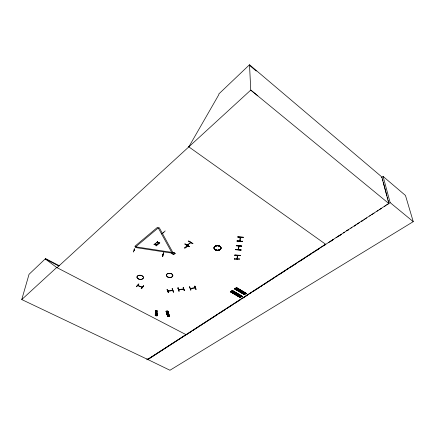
<?xml version="1.0" encoding="UTF-8"?>
<svg xmlns="http://www.w3.org/2000/svg" width="435" height="435" viewBox="0 0 435 435"><rect width="100%" height="100%" fill="white"/><g stroke="black" fill="none" stroke-linecap="round" stroke-linejoin="round"><path stroke-width="0.65" d="M186.441 246.525L186.147 246.292M155.235 315.75L155.387 310.53L157.1 310.536L157.051 315.875M155.355 315.707L155.594 310.541M155.659 310.541L155.779 315.794L155.703 310.552M234.329 259.059L239.734 259.119M155.665 315.728L155.779 310.498M156.567 315.848L156.785 310.514L156.877 315.864L156.785 310.514M234.329 259.102L234.351 258.678M138.232 278.917L138.238 278.9A3.23 2.055 6.7 0 1 138.955 275.404A3.23 2.055 6.7 0 1 143.398 277.873A3.23 2.055 6.7 0 1 138.259 278.906L138.27 278.835A3.252 2.066 6.7 0 1 138.961 275.29A3.252 2.066 6.7 0 1 143.43 277.775A3.252 2.066 6.7 0 1 138.259 278.813M237.075 240.691L242.583 241.49L242.616 241.082M235.607 249.315L235.574 249.744L241.028 250.13L241.061 249.701M195.859 289.395L194.722 286.002L195.929 289.362M188.589 240.99L192.797 243.584M190.889 289.786L190.65 289.993L189.491 286.823L189.752 286.6M190.639 290.02L190.927 289.764M189.209 246.569L184.989 243.817L184.81 244.127L189.007 246.721L189.22 246.346M190.769 242.578L187.023 245.22L187.338 244.579M187.42 244.573L187.577 245.079L187.594 244.747M188.23 245.008L188.447 245.378L184.875 248.108L184.657 247.743M184.152 290.662L183.189 287.448L184.429 290.629L183.157 287.269M178.921 291.135L177.888 287.954L178.921 291.146L179.209 290.901M179.128 291.097L178.138 287.752M178.171 287.731L177.882 287.975M173.429 292.015L173.407 291.858M234.345 258.923L239.734 258.928M173.391 292.075L172.135 288.72M172.211 290.248L172.255 290.645L172.662 290.455M175.18 253.469L173.587 254.611M173.25 252.316C177.899 255.682 172.864 250.207 171.781 253.496M167.85 291.026L168.421 291.107L168.405 290.705M168.497 292.461L168.253 292.668L166.964 289.536L167.23 289.313M168.242 292.69L168.53 292.44M162.505 256.427L163.614 252.898L162.799 256.471L162.527 256.204M165.213 230.931L161.635 233.948M163.397 252.686L162.549 256.378M147.133 358.494L146.992 359.827L186.011 334.646M158.193 242.833L159.531 243.013M381.441 177.605L383.121 176.458L405.469 195.456L413.25 221.654L169.954 370.25L147.721 359.462L325.549 244.204L188.453 146.6M159.509 243.236L159.792 242.801M159.77 243.024L158.095 242.589M158.661 243.72L158.389 243.943M158.367 244.165L157.774 243.034L156.056 242.817L157.682 242.79L157.225 241.659M158.074 242.812L157.497 241.436M155.986 244.633L157.318 244.813M157.296 245.035L157.579 244.6M156.453 245.514L156.16 245.954L155.567 244.829L153.854 244.617L155.496 244.367M157.552 244.823L155.888 244.388M155.474 244.59L155.018 243.464M155.866 244.611L155.29 243.241M234.775 255.285L240.223 255.323L234.775 255.057M143.425 285.659L143.653 285.974L141.391 288.693L141.168 288.378M236.95 259.021L237.352 255.427L237.57 255.742M237.178 258.955L237.608 255.427L237.564 255.807M236.939 258.972L237.189 258.629L237.167 259.021M138.847 283.919L136.324 286.779L138.792 284.071L136.574 286.66M240.202 255.535L234.802 255.084M134.399 248.412L133.491 252.001L133.822 251.827M134.127 250.196L134.301 249.788M134.676 249.848L134.589 250.419M134.584 250.435L134.725 249.891M236.243 245.808L241.778 245.992L236.243 245.585M237.042 241.126L242.621 241.311M237.733 237.064L243.355 237.249L237.727 236.841M238.897 245.998L239.043 246.417L238.891 246.036C238.418 248.38 238.037 249.516 238.472 249.663M239.815 240.327C240.082 243.073 240.778 236.08 240.555 237.662C239.913 235.977 239.554 242.648 239.826 240.68M239.087 246.009L238.44 249.701L238.434 249.309M237.744 236.983L243.312 237.461M241.028 250.13L235.601 249.511L241.066 249.929M162.38 254.654L162.907 254.72M163.913 232.758L163.408 232.671L163.799 232.915M187.985 333.678L186.278 334.781L56.691 267.492L45.436 259.048L45.555 258.591L59.394 265.812M147.721 359.462L21.75 299.552L29.042 274.316L45.555 258.591M189.176 246.558L184.978 243.964M190.307 288.351L190.786 288.285M195.31 287.872L190.372 288.476L195.266 287.758M245.046 294.49L234.911 288.72M246.172 293.766L236.102 287.758L235.966 288.008L245.911 293.94L246.52 293.527L236.444 287.53L236.314 287.78L246.514 293.543M244.622 294.674L234.541 288.949L235.134 288.568M236.58 287.606L246.476 293.565M230.746 291.493L240.664 297.344L230.637 291.553L230.36 291.738L240.289 297.589L240.887 297.197L230.708 291.515M242.268 296.306L232.246 290.401L242.17 296.273M230.371 291.744L240.544 297.415M230.626 291.57L230.974 291.325L240.892 297.181M241.942 296.523L231.773 290.808L231.909 290.558L241.969 296.491L242.3 296.284M232.388 290.395L232.002 290.662M188.828 146.867L218.843 94.64L218.849 93.938L249.516 64.75L381.789 176.915L388.705 202.911M172.717 290.585L167.937 291.146M195.228 287.742L194.864 287.937M167.567 276.861L167.557 276.872A3.241 2.088 4.5 0 1 168.459 273.397A3.241 2.088 4.5 0 1 172.798 275.888A3.246 2.093 4.5 0 1 167.557 276.943L167.546 276.888A3.241 2.088 4.5 0 0 172.798 275.888A3.246 2.093 4.5 0 0 168.454 273.397A3.246 2.093 4.5 0 0 167.557 276.943M141.206 288.595L143.436 285.838M141.391 288.666L143.653 285.969M230.387 291.738L240.289 297.589M231.893 290.651L242.077 296.431L232.154 290.564M234.568 288.949L244.747 294.674L234.808 288.775M234.693 288.769L244.704 294.712L245.09 294.451M235.993 288.008L245.944 293.919M236.123 287.823L246.286 293.696M240.397 297.426L230.479 291.58M179.182 289.563L178.671 289.465L183.63 289.025M21.75 299.552L56.719 267.471L57.061 267.65M169.471 316.359L169.041 316.332L167.41 311.068L169.139 316.392M169.362 316.316L167.839 311.139L169.443 316.375L167.72 311.047L166.132 311.155L167.654 316.484L169.351 316.261M169.155 316.386L167.301 311.194M166.208 311.253L167.79 316.419L166.132 311.15L166.561 311.226L168.176 316.452L166.453 311.183M154.99 243.687L155.262 243.464M157.198 241.882L157.475 241.659M190.612 242.469L190.389 242.871M187.3 245.302L190.72 242.589M186.066 246.297L186.321 246.623M184.685 247.95L188.246 245.193M184.87 248.08L188.447 245.367M147.699 359.669L390.135 202.607L383.121 176.458M189.127 332.938L191.405 331.465M192.542 330.725L195.391 328.882M196.533 328.142L198.811 326.669M199.948 325.929L202.797 324.086M203.933 323.346L206.212 321.873M207.354 321.133L210.203 319.29M211.339 318.55L217.603 314.494M219.882 313.021L225.009 309.698M227.287 308.219L232.986 304.533M234.693 303.423L240.386 299.737M242.099 298.627L247.792 294.941M249.5 293.832L251.212 292.728M252.92 291.619L255.198 290.145M256.906 289.036L259.184 287.562M260.326 286.823L262.604 285.349M264.311 284.24L266.59 282.766M267.726 282.027L270.005 280.553M271.717 279.444L273.996 277.97M275.703 276.861L277.41 275.757M279.118 274.648L281.396 273.175M283.109 272.065L285.387 270.592M286.524 269.852L288.802 268.379M290.509 267.269L292.788 265.796M293.929 265.056L296.208 263.583M299.057 261.739L300.193 261M301.335 260.26L304.179 258.417M306.457 256.944L307.599 256.204M308.736 255.465L311.585 253.621M313.863 252.148L315.005 251.408M316.142 250.669L318.991 248.825M323.548 245.873L325.826 244.399M328.664 242.561L333.775 239.25L330.948 241.093M336.048 237.776L341.16 234.465M343.433 232.991L344.569 232.257M346.842 230.784L348.549 229.68M350.817 228.212L351.953 227.472M354.226 226.004L355.933 224.9M357.07 224.161L359.337 222.693M361.61 221.219L363.317 220.115M364.454 219.381L366.721 217.908M369.565 216.07L370.702 215.336M371.838 214.596L374.105 213.128M376.949 211.285L378.086 210.551M379.222 209.817L381.495 208.343M384.333 206.505L385.47 205.766M386.606 205.032L388.879 203.558L250.761 90.094L249.516 64.75M338.343 236.319L341.187 234.487M346.874 230.811L348.582 229.713M354.269 226.037L355.406 225.303M361.664 221.263L362.801 220.529M134.181 250.207L134.73 250.294M134.627 250.419L134.176 250.348M187.311 244.965L187.588 245.046M167.149 289.514L168.514 292.657M189.671 286.801L190.916 289.987M167.736 311.096L169.335 316.321M188.757 241.044L192.988 243.649M188.611 241.153L192.819 243.747M183.178 289.052L183.613 289.139L178.747 289.59M137.781 285.48L142.256 287.176M142.158 287.274L137.743 285.605M172.113 288.943L172.391 288.911M167.894 291.037L172.679 290.466M166.3 311.688L167.888 311.585M167.018 313.972L168.601 313.863M167.187 314.5L168.764 314.391M167.334 314.967L168.916 314.858M167.502 315.495L169.079 315.386M167.611 315.843L169.188 315.739M162.793 254.725L162.342 254.66M234.78 255.214L240.202 255.465M155.469 310.971L157.089 311.068M155.42 313.254L157.03 313.358M155.409 313.782L157.019 313.885M155.404 314.255L157.008 314.353M155.393 314.782L156.997 314.88M155.382 315.13L156.986 315.234M155.371 315.658L156.975 315.761M236.248 245.737L241.74 246.199M162.396 254.513L162.935 254.6M194.989 286.181L196.136 289.362M172.369 288.883L173.663 292.043M172.184 288.905L173.456 292.037M166.007 311.27L167.687 316.484M167.79 316.419L166.252 311.242M56.691 267.492L57.034 267.672L250.761 90.094L257.825 95.809M45.436 259.048L58.676 265.954M171.798 253.551L173.587 254.644M238.233 249.674L238.244 249.298M168.204 316.441L166.311 311.242M390.135 202.607L413.25 221.654M249.549 65.44L256.275 71.057M155.964 244.856L156.431 245.737M158.171 243.056L158.639 243.943M382.425 179.019L382.941 180.96M383.284 182.254L386.905 195.864M387.248 197.158L387.764 199.105M388.112 200.399L388.629 202.346M240.006 240.343L239.951 241.077L239.979 240.647M239.75 240.365L239.761 241.066M237.042 241.099L242.583 241.523L237.042 241.082M215.173 249.69L215.2 249.728A3.431 2.333 0.7 0 0 220.866 248.532A3.431 2.333 0.7 0 0 216.489 245.764A3.436 2.338 0.7 0 0 215.189 249.717A3.431 2.333 0.7 0 0 220.866 248.548A3.42 2.327 0.7 0 0 216.489 245.775A3.431 2.333 0.7 0 0 215.194 249.701A3.436 2.338 0.7 0 0 220.871 248.543A3.436 2.338 0.7 0 0 216.489 245.77A3.431 2.333 0.7 0 0 215.194 249.717A3.415 2.327 0.7 0 0 220.85 248.537A3.431 2.333 0.7 0 0 216.489 245.78A3.42 2.327 0.7 0 0 215.2 249.701L215.173 249.679A3.436 2.338 0.7 0 1 216.489 245.672A3.436 2.338 0.7 0 1 220.871 248.445A3.436 2.338 0.7 0 1 215.194 249.619L215.173 249.69A3.42 2.327 0.7 0 0 220.855 248.537A3.415 2.327 0.7 0 0 216.494 245.786A3.415 2.327 0.7 0 0 215.205 249.706M135.671 246.824L135.546 247.531L171.531 253.05L171.7 252.354L158.253 227.935L157.388 227.407L134.817 246.33L135.671 246.824L171.7 252.354L172.684 252.148L159.275 227.706L158.253 227.935L135.671 246.824M172.641 253.11L173.01 254.007L173.973 254.045L174.446 253.496L173.473 252.817L172.641 253.11"/></g></svg>
